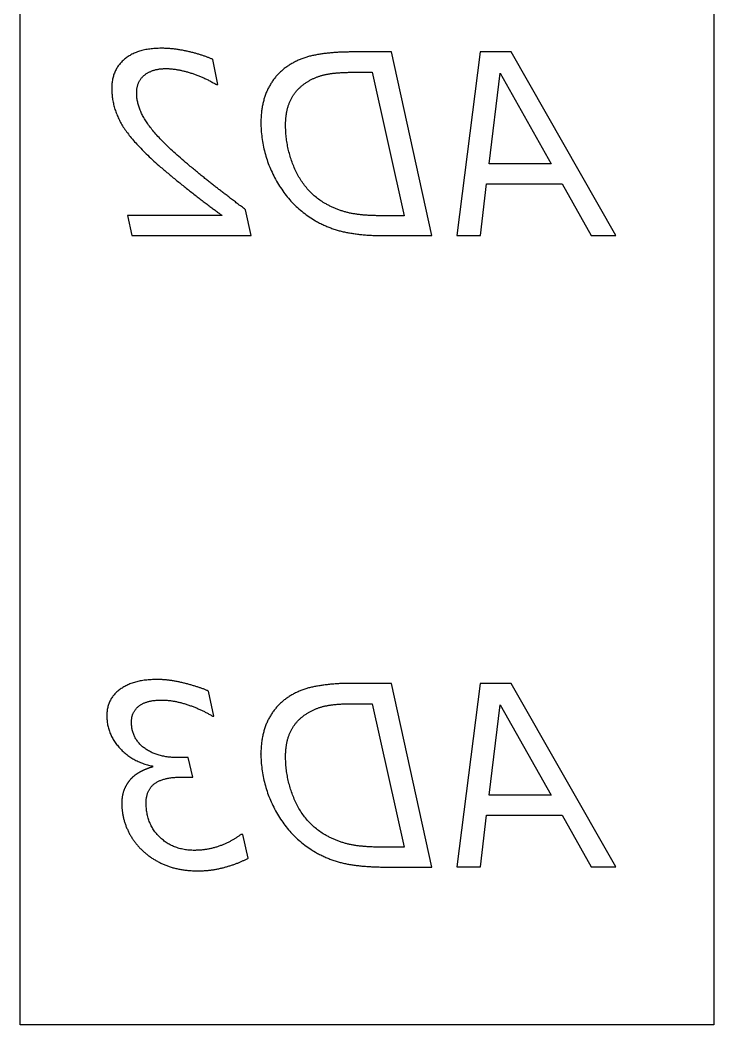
# Model space of a CAD drawing. Extents: x 0.1 to 3.8, y 0.1 to 10.9.
# Drawn here: x 0.062 to 1.938, y 0.062 to 2.778 of the extents above; entities that cross this region are included whole.
import ezdxf

# ---------------------------------------------------------------- set-up
doc = ezdxf.new("R2010")
doc.units = 0
doc.layers.add('CAPA_1', color=7, linetype='CONTINUOUS')

msp = doc.modelspace()

# ---------------------------------------------------------------- linework, layer by layer
at = {"layer": 'CAPA_1', "color": 7}
for points in [[(0.0621, 9.9379), (1.9379, 9.9379), (1.9379, 0.0621), (0.0621, 0.0621)], [(1.2427, 2.1955), (1.3069, 2.1955), (1.3229, 2.3352), (1.5279, 2.3352), (1.6058, 2.1955), (1.6726, 2.1955), (1.3896, 2.6918), (1.306, 2.6918)], [(1.3299, 2.3892), (1.3596, 2.6342), (1.4976, 2.3892)], [(1.2427, 0.489), (1.3069, 0.489), (1.3229, 0.6287), (1.5279, 0.6287), (1.6058, 0.489), (1.6726, 0.489), (1.3896, 0.9853), (1.306, 0.9853)], [(1.3299, 0.6827), (1.3596, 0.9276), (1.4976, 0.6827)]]:
    msp.add_lwpolyline(points, close=True, dxfattribs=at)
for points in [[(0.4437, 2.7017), (0.4396, 2.7016), (0.4356, 2.7015), (0.4316, 2.7014), (0.4276, 2.7012), (0.4238, 2.7009), (0.42, 2.7006), (0.4162, 2.7002), (0.4125, 2.6997), (0.4089, 2.6992), (0.4054, 2.6986), (0.4019, 2.698), (0.3984, 2.6973), (0.395, 2.6965), (0.3917, 2.6957), (0.3885, 2.6948), (0.3853, 2.6939), (0.3821, 2.6928), (0.3791, 2.6918), (0.3761, 2.6907), (0.3731, 2.6895), (0.3702, 2.6882), (0.3674, 2.6869), (0.3646, 2.6855), (0.3619, 2.6841), (0.3593, 2.6826), (0.3567, 2.681), (0.3542, 2.6794), (0.3517, 2.6777), (0.3493, 2.676), (0.347, 2.6742), (0.3447, 2.6723)], [(0.5191, 2.6925), (0.5165, 2.6931), (0.514, 2.6936), (0.5115, 2.6942), (0.509, 2.6947), (0.5065, 2.6952), (0.504, 2.6957), (0.5015, 2.6962), (0.499, 2.6966), (0.4965, 2.697), (0.4941, 2.6974), (0.4916, 2.6978), (0.4891, 2.6982), (0.4867, 2.6986), (0.4843, 2.6989), (0.4818, 2.6992), (0.4794, 2.6995), (0.477, 2.6998), (0.4745, 2.7), (0.4721, 2.7003), (0.4697, 2.7005), (0.4673, 2.7007), (0.4649, 2.7009), (0.4625, 2.7011), (0.4602, 2.7012), (0.4578, 2.7013), (0.4554, 2.7014), (0.4531, 2.7015), (0.4507, 2.7016), (0.4484, 2.7016), (0.446, 2.7017), (0.4437, 2.7017)], [(0.5836, 2.6711), (0.5819, 2.6719), (0.5803, 2.6727), (0.5786, 2.6734), (0.5768, 2.6742), (0.5751, 2.6749), (0.5733, 2.6757), (0.5715, 2.6764), (0.5696, 2.6771), (0.5678, 2.6778), (0.5659, 2.6786), (0.5639, 2.6793), (0.562, 2.68), (0.56, 2.6807), (0.5579, 2.6814), (0.5559, 2.6821), (0.5538, 2.6828), (0.5517, 2.6835), (0.5496, 2.6841), (0.5474, 2.6848), (0.5452, 2.6855), (0.543, 2.6861), (0.5407, 2.6868), (0.5384, 2.6875), (0.5361, 2.6881), (0.5338, 2.6887), (0.5314, 2.6894), (0.529, 2.69), (0.5266, 2.6906), (0.5241, 2.6912), (0.5216, 2.6919), (0.5191, 2.6925)], [(0.9553, 2.6917), (0.952, 2.6917), (0.9487, 2.6916), (0.9454, 2.6916), (0.9421, 2.6915), (0.9389, 2.6915), (0.9356, 2.6914), (0.9324, 2.6912), (0.9292, 2.6911), (0.9261, 2.691), (0.9229, 2.6908), (0.9198, 2.6906), (0.9167, 2.6904), (0.9136, 2.6902), (0.9105, 2.69), (0.9074, 2.6898), (0.9044, 2.6895), (0.9014, 2.6892), (0.8984, 2.6889), (0.8954, 2.6886), (0.8924, 2.6883), (0.8895, 2.6879), (0.8866, 2.6875), (0.8836, 2.6872), (0.8808, 2.6868), (0.8779, 2.6863), (0.8751, 2.6859), (0.8722, 2.6855), (0.8694, 2.685), (0.8666, 2.6845), (0.8639, 2.684), (0.8611, 2.6835)], [(1.0473, 2.1954), (1.1757, 2.1954), (1.0658, 2.6917), (0.9553, 2.6917)], [(0.3447, 2.6723), (0.3425, 2.6705), (0.3404, 2.6685), (0.3383, 2.6665), (0.3363, 2.6645), (0.3344, 2.6624), (0.3325, 2.6603), (0.3308, 2.6582), (0.3291, 2.656), (0.3274, 2.6538), (0.3259, 2.6515), (0.3244, 2.6492), (0.323, 2.6468), (0.3216, 2.6444), (0.3204, 2.6419), (0.3192, 2.6394), (0.3181, 2.6369), (0.317, 2.6343), (0.316, 2.6317), (0.3151, 2.629), (0.3143, 2.6263), (0.3135, 2.6236), (0.3128, 2.6208), (0.3122, 2.6179), (0.3117, 2.6151), (0.3112, 2.6121), (0.3108, 2.6092), (0.3105, 2.6062), (0.3102, 2.6031), (0.31, 2.6), (0.3099, 2.5969), (0.3099, 2.5937)], [(0.5932, 2.6035), (0.5964, 2.6035), (0.5836, 2.6711)], [(0.8611, 2.6835), (0.8584, 2.683), (0.8556, 2.6825), (0.8529, 2.6819), (0.8502, 2.6814), (0.8475, 2.6807), (0.8448, 2.6801), (0.8422, 2.6794), (0.8395, 2.6786), (0.8369, 2.6778), (0.8343, 2.677), (0.8317, 2.6762), (0.8291, 2.6753), (0.8265, 2.6744), (0.824, 2.6734), (0.8214, 2.6724), (0.8189, 2.6714), (0.8164, 2.6703), (0.8139, 2.6692), (0.8114, 2.6681), (0.809, 2.6669), (0.8065, 2.6657), (0.8041, 2.6644), (0.8017, 2.6632), (0.7993, 2.6618), (0.7969, 2.6605), (0.7945, 2.6591), (0.7921, 2.6576), (0.7898, 2.6562), (0.7875, 2.6546), (0.7852, 2.6531), (0.7829, 2.6515)], [(0.3996, 2.6302), (0.4011, 2.6312), (0.4025, 2.6322), (0.404, 2.6332), (0.4055, 2.6342), (0.4071, 2.6351), (0.4087, 2.636), (0.4102, 2.6368), (0.4119, 2.6376), (0.4135, 2.6384), (0.4152, 2.6392), (0.4169, 2.6399), (0.4186, 2.6406), (0.4204, 2.6412), (0.4222, 2.6418), (0.424, 2.6424), (0.4258, 2.6429), (0.4277, 2.6434), (0.4295, 2.6439), (0.4315, 2.6443), (0.4334, 2.6447), (0.4354, 2.6451), (0.4374, 2.6454), (0.4394, 2.6457), (0.4414, 2.646), (0.4435, 2.6462), (0.4456, 2.6464), (0.4477, 2.6465), (0.4499, 2.6467), (0.452, 2.6467), (0.4543, 2.6468), (0.4565, 2.6468)], [(0.4565, 2.6468), (0.4583, 2.6468), (0.4602, 2.6468), (0.4621, 2.6467), (0.464, 2.6466), (0.4659, 2.6465), (0.4678, 2.6464), (0.4697, 2.6462), (0.4717, 2.6461), (0.4737, 2.6459), (0.4757, 2.6456), (0.4777, 2.6454), (0.4797, 2.6451), (0.4818, 2.6448), (0.4839, 2.6445), (0.4859, 2.6442), (0.488, 2.6438), (0.4902, 2.6434), (0.4923, 2.643), (0.4944, 2.6425), (0.4966, 2.6421), (0.4988, 2.6416), (0.501, 2.6411), (0.5032, 2.6406), (0.5055, 2.64), (0.5077, 2.6394), (0.51, 2.6388), (0.5123, 2.6382), (0.5146, 2.6376), (0.5169, 2.6369), (0.5193, 2.6362), (0.5216, 2.6355)], [(0.5216, 2.6355), (0.524, 2.6347), (0.5263, 2.634), (0.5287, 2.6332), (0.531, 2.6325), (0.5333, 2.6316), (0.5357, 2.6308), (0.538, 2.63), (0.5403, 2.6291), (0.5427, 2.6282), (0.545, 2.6273), (0.5473, 2.6264), (0.5496, 2.6254), (0.5519, 2.6245), (0.5543, 2.6235), (0.5566, 2.6225), (0.5589, 2.6214), (0.5612, 2.6204), (0.5635, 2.6193), (0.5658, 2.6182), (0.5681, 2.6171), (0.5704, 2.616), (0.5727, 2.6148), (0.575, 2.6136), (0.5772, 2.6124), (0.5795, 2.6112), (0.5818, 2.61), (0.5841, 2.6087), (0.5864, 2.6075), (0.5886, 2.6062), (0.5909, 2.6048), (0.5932, 2.6035)], [(0.7829, 2.6515), (0.7807, 2.65), (0.7786, 2.6484), (0.7765, 2.6468), (0.7744, 2.6452), (0.7724, 2.6435), (0.7704, 2.6418), (0.7684, 2.6401), (0.7665, 2.6383), (0.7646, 2.6365), (0.7627, 2.6347), (0.7609, 2.6329), (0.7591, 2.631), (0.7573, 2.6291), (0.7555, 2.6271), (0.7538, 2.6252), (0.7522, 2.6232), (0.7505, 2.6211), (0.7489, 2.6191), (0.7474, 2.617), (0.7458, 2.6149), (0.7443, 2.6127), (0.7429, 2.6105), (0.7414, 2.6083), (0.74, 2.6061), (0.7387, 2.6038), (0.7373, 2.6015), (0.736, 2.5991), (0.7347, 2.5968), (0.7335, 2.5944), (0.7323, 2.592), (0.7311, 2.5895)], [(0.8873, 2.6306), (0.8892, 2.631), (0.8912, 2.6314), (0.8931, 2.6318), (0.8951, 2.6321), (0.8972, 2.6325), (0.8993, 2.6328), (0.9014, 2.6331), (0.9035, 2.6334), (0.9057, 2.6337), (0.9079, 2.634), (0.9101, 2.6342), (0.9124, 2.6345), (0.9147, 2.6347), (0.917, 2.6349), (0.9194, 2.6351), (0.9218, 2.6353), (0.9242, 2.6355), (0.9267, 2.6357), (0.9292, 2.6359), (0.9317, 2.636), (0.9343, 2.6361), (0.9369, 2.6363), (0.9395, 2.6364), (0.9422, 2.6365), (0.9449, 2.6365), (0.9476, 2.6366), (0.9503, 2.6367), (0.9531, 2.6367), (0.956, 2.6367), (0.9588, 2.6368), (0.9617, 2.6368)], [(0.9617, 2.6368), (1.0144, 2.6368), (1.1006, 2.2491), (1.0345, 2.2491)], [(0.3773, 2.5808), (0.3773, 2.5829), (0.3774, 2.585), (0.3775, 2.587), (0.3777, 2.589), (0.3779, 2.5909), (0.3781, 2.5929), (0.3784, 2.5948), (0.3788, 2.5966), (0.3792, 2.5984), (0.3796, 2.6002), (0.3801, 2.602), (0.3806, 2.6037), (0.3812, 2.6054), (0.3818, 2.6071), (0.3825, 2.6087), (0.3832, 2.6103), (0.384, 2.6118), (0.3848, 2.6134), (0.3857, 2.6149), (0.3866, 2.6163), (0.3875, 2.6177), (0.3885, 2.6191), (0.3896, 2.6205), (0.3907, 2.6218), (0.3918, 2.6231), (0.393, 2.6244), (0.3942, 2.6256), (0.3955, 2.6268), (0.3969, 2.6279), (0.3982, 2.6291), (0.3996, 2.6302)], [(0.832, 2.6066), (0.8337, 2.6078), (0.8354, 2.6089), (0.8371, 2.61), (0.8388, 2.6111), (0.8405, 2.6121), (0.8422, 2.6131), (0.8439, 2.6141), (0.8456, 2.6151), (0.8474, 2.6161), (0.8491, 2.617), (0.8508, 2.6179), (0.8526, 2.6188), (0.8544, 2.6196), (0.8561, 2.6204), (0.8579, 2.6212), (0.8597, 2.622), (0.8615, 2.6228), (0.8633, 2.6235), (0.8651, 2.6242), (0.8669, 2.6249), (0.8687, 2.6255), (0.8705, 2.6261), (0.8724, 2.6267), (0.8742, 2.6273), (0.8761, 2.6279), (0.8779, 2.6284), (0.8798, 2.6289), (0.8816, 2.6294), (0.8835, 2.6298), (0.8854, 2.6302), (0.8873, 2.6306)], [(0.3099, 2.5937), (0.3099, 2.5902), (0.31, 2.5868), (0.3102, 2.5834), (0.3104, 2.5799), (0.3107, 2.5765), (0.311, 2.5731), (0.3114, 2.5697), (0.3119, 2.5664), (0.3124, 2.563), (0.313, 2.5597), (0.3136, 2.5563), (0.3143, 2.553), (0.3151, 2.5497), (0.3159, 2.5464), (0.3168, 2.5431), (0.3177, 2.5398), (0.3187, 2.5365), (0.3198, 2.5333), (0.3209, 2.53), (0.3221, 2.5268), (0.3234, 2.5236), (0.3247, 2.5204), (0.3261, 2.5172), (0.3275, 2.514), (0.329, 2.5108), (0.3306, 2.5077), (0.3322, 2.5045), (0.3339, 2.5014), (0.3356, 2.4983), (0.3374, 2.4951), (0.3393, 2.492)], [(0.4095, 2.4942), (0.4075, 2.4971), (0.4055, 2.4999), (0.4036, 2.5028), (0.4018, 2.5057), (0.4, 2.5085), (0.3983, 2.5114), (0.3966, 2.5142), (0.395, 2.517), (0.3935, 2.5199), (0.3921, 2.5227), (0.3907, 2.5255), (0.3894, 2.5283), (0.3882, 2.5312), (0.387, 2.534), (0.3859, 2.5368), (0.3848, 2.5396), (0.3839, 2.5423), (0.383, 2.5451), (0.3821, 2.5479), (0.3813, 2.5507), (0.3806, 2.5534), (0.38, 2.5562), (0.3794, 2.559), (0.3789, 2.5617), (0.3785, 2.5645), (0.3781, 2.5672), (0.3778, 2.5699), (0.3776, 2.5727), (0.3774, 2.5754), (0.3773, 2.5781), (0.3773, 2.5808)], [(0.7311, 2.5895), (0.73, 2.587), (0.7289, 2.5845), (0.7278, 2.582), (0.7268, 2.5795), (0.7258, 2.5769), (0.7249, 2.5743), (0.724, 2.5717), (0.7231, 2.569), (0.7223, 2.5664), (0.7215, 2.5637), (0.7207, 2.5609), (0.72, 2.5582), (0.7193, 2.5554), (0.7186, 2.5526), (0.718, 2.5498), (0.7174, 2.5469), (0.7169, 2.544), (0.7164, 2.5411), (0.7159, 2.5382), (0.7155, 2.5352), (0.7151, 2.5322), (0.7148, 2.5292), (0.7144, 2.5261), (0.7142, 2.5231), (0.7139, 2.52), (0.7137, 2.5168), (0.7135, 2.5137), (0.7134, 2.5105), (0.7133, 2.5073), (0.7133, 2.5041), (0.7132, 2.5008)], [(0.7931, 2.5607), (0.7939, 2.5624), (0.7948, 2.5642), (0.7957, 2.5659), (0.7966, 2.5677), (0.7976, 2.5694), (0.7985, 2.571), (0.7995, 2.5727), (0.8006, 2.5743), (0.8016, 2.5759), (0.8027, 2.5775), (0.8038, 2.5791), (0.805, 2.5807), (0.8062, 2.5822), (0.8074, 2.5838), (0.8086, 2.5853), (0.8098, 2.5867), (0.8111, 2.5882), (0.8124, 2.5896), (0.8138, 2.5911), (0.8152, 2.5925), (0.8166, 2.5939), (0.818, 2.5952), (0.8194, 2.5966), (0.8209, 2.5979), (0.8224, 2.5992), (0.824, 2.6005), (0.8255, 2.6018), (0.8271, 2.603), (0.8287, 2.6042), (0.8304, 2.6054), (0.832, 2.6066)], [(0.78, 2.4954), (0.78, 2.4978), (0.7801, 2.5002), (0.7801, 2.5026), (0.7802, 2.505), (0.7803, 2.5074), (0.7805, 2.5097), (0.7807, 2.512), (0.7809, 2.5143), (0.7811, 2.5165), (0.7814, 2.5188), (0.7816, 2.521), (0.782, 2.5232), (0.7823, 2.5254), (0.7827, 2.5275), (0.7831, 2.5296), (0.7835, 2.5318), (0.7839, 2.5338), (0.7844, 2.5359), (0.7849, 2.5379), (0.7854, 2.54), (0.786, 2.5419), (0.7866, 2.5439), (0.7872, 2.5459), (0.7878, 2.5478), (0.7885, 2.5497), (0.7892, 2.5516), (0.7899, 2.5534), (0.7907, 2.5553), (0.7915, 2.5571), (0.7923, 2.5589), (0.7931, 2.5607)], [(0.7132, 2.5008), (0.7133, 2.5015)], [(0.7133, 2.5015), (0.7133, 2.4963), (0.7134, 2.4911), (0.7136, 2.4859), (0.7139, 2.4807), (0.7143, 2.4755), (0.7147, 2.4704), (0.7153, 2.4652), (0.7159, 2.4601), (0.7166, 2.455), (0.7174, 2.4499), (0.7182, 2.4449), (0.7192, 2.4399), (0.7202, 2.4348), (0.7213, 2.4298), (0.7225, 2.4248), (0.7238, 2.4199), (0.7252, 2.4149), (0.7266, 2.41), (0.7281, 2.4051), (0.7297, 2.4002), (0.7314, 2.3953), (0.7332, 2.3904), (0.735, 2.3856), (0.737, 2.3808), (0.739, 2.376), (0.7411, 2.3712), (0.7433, 2.3664), (0.7456, 2.3617), (0.7479, 2.3569), (0.7503, 2.3522), (0.7529, 2.3475)], [(0.3393, 2.492), (0.3412, 2.4889), (0.3433, 2.4858), (0.3454, 2.4826), (0.3476, 2.4795), (0.3499, 2.4762), (0.3523, 2.473), (0.3548, 2.4697), (0.3574, 2.4663), (0.3601, 2.463), (0.3628, 2.4596), (0.3657, 2.4562), (0.3686, 2.4527), (0.3717, 2.4492), (0.3748, 2.4457), (0.378, 2.4421), (0.3814, 2.4385), (0.3848, 2.4349), (0.3883, 2.4313), (0.3919, 2.4276), (0.3955, 2.4239), (0.3993, 2.4201), (0.4032, 2.4163), (0.4071, 2.4125), (0.4112, 2.4086), (0.4153, 2.4047), (0.4196, 2.4008), (0.4239, 2.3969), (0.4283, 2.3929), (0.4328, 2.3889), (0.4374, 2.3848), (0.4421, 2.3807)], [(0.5194, 2.3848), (0.5144, 2.389), (0.5095, 2.3931), (0.5047, 2.3972), (0.5001, 2.4013), (0.4955, 2.4053), (0.491, 2.4092), (0.4866, 2.4131), (0.4822, 2.417), (0.478, 2.4208), (0.4739, 2.4246), (0.4699, 2.4284), (0.466, 2.4321), (0.4621, 2.4357), (0.4584, 2.4393), (0.4548, 2.4429), (0.4512, 2.4464), (0.4478, 2.4499), (0.4444, 2.4533), (0.4412, 2.4567), (0.438, 2.4601), (0.4349, 2.4634), (0.432, 2.4667), (0.4291, 2.4699), (0.4263, 2.4731), (0.4236, 2.4762), (0.421, 2.4793), (0.4185, 2.4824), (0.4162, 2.4854), (0.4139, 2.4884), (0.4117, 2.4913), (0.4095, 2.4942)], [(0.78, 2.4946), (0.78, 2.4954)], [(0.8068, 2.3716), (0.8051, 2.3754), (0.8035, 2.3791), (0.8019, 2.3829), (0.8003, 2.3867), (0.7989, 2.3905), (0.7974, 2.3943), (0.7961, 2.3982), (0.7948, 2.402), (0.7935, 2.4059), (0.7923, 2.4098), (0.7912, 2.4137), (0.7901, 2.4176), (0.789, 2.4215), (0.7881, 2.4255), (0.7871, 2.4294), (0.7863, 2.4334), (0.7855, 2.4374), (0.7847, 2.4414), (0.784, 2.4454), (0.7834, 2.4494), (0.7828, 2.4534), (0.7823, 2.4575), (0.7818, 2.4615), (0.7814, 2.4656), (0.781, 2.4697), (0.7807, 2.4738), (0.7804, 2.478), (0.7802, 2.4821), (0.7801, 2.4863), (0.78, 2.4904), (0.78, 2.4946)], [(0.4421, 2.3807), (0.4449, 2.3783), (0.4478, 2.3759), (0.4506, 2.3734), (0.4534, 2.371), (0.4563, 2.3686), (0.4591, 2.3662), (0.462, 2.3638), (0.4649, 2.3614), (0.4677, 2.359), (0.4706, 2.3566), (0.4735, 2.3542), (0.4764, 2.3518), (0.4793, 2.3495), (0.4822, 2.3471), (0.4851, 2.3447), (0.488, 2.3423), (0.4909, 2.34), (0.4938, 2.3376), (0.4967, 2.3353), (0.4996, 2.3329), (0.5026, 2.3306), (0.5055, 2.3282), (0.5084, 2.3259), (0.5114, 2.3236), (0.5143, 2.3212), (0.5173, 2.3189), (0.5203, 2.3166), (0.5232, 2.3143), (0.5262, 2.312), (0.5292, 2.3097), (0.5322, 2.3074)], [(0.5954, 2.3235), (0.5934, 2.3251), (0.5913, 2.3267), (0.5892, 2.3284), (0.587, 2.33), (0.5849, 2.3317), (0.5827, 2.3334), (0.5805, 2.3352), (0.5782, 2.3369), (0.576, 2.3387), (0.5737, 2.3406), (0.5714, 2.3424), (0.569, 2.3443), (0.5666, 2.3462), (0.5642, 2.3481), (0.5618, 2.35), (0.5594, 2.352), (0.5569, 2.354), (0.5544, 2.3561), (0.5519, 2.3581), (0.5493, 2.3602), (0.5467, 2.3623), (0.5441, 2.3644), (0.5415, 2.3666), (0.5388, 2.3688), (0.5361, 2.371), (0.5334, 2.3732), (0.5306, 2.3755), (0.5279, 2.3778), (0.5251, 2.3801), (0.5223, 2.3825), (0.5194, 2.3848)], [(0.8851, 2.2833), (0.8818, 2.2853), (0.8785, 2.2873), (0.8753, 2.2894), (0.8722, 2.2916), (0.8691, 2.2938), (0.8661, 2.2961), (0.8631, 2.2985), (0.8602, 2.3009), (0.8573, 2.3033), (0.8545, 2.3058), (0.8517, 2.3084), (0.8489, 2.311), (0.8463, 2.3137), (0.8436, 2.3165), (0.8411, 2.3193), (0.8385, 2.3221), (0.8361, 2.325), (0.8336, 2.328), (0.8313, 2.331), (0.829, 2.3341), (0.8267, 2.3372), (0.8245, 2.3404), (0.8223, 2.3436), (0.8202, 2.3469), (0.8181, 2.3503), (0.8161, 2.3537), (0.8142, 2.3572), (0.8122, 2.3607), (0.8104, 2.3643), (0.8086, 2.3679), (0.8068, 2.3716)], [(0.7529, 2.3475), (0.7554, 2.3429), (0.7581, 2.3383), (0.7608, 2.3338), (0.7636, 2.3293), (0.7664, 2.325), (0.7693, 2.3206), (0.7722, 2.3164), (0.7752, 2.3122), (0.7783, 2.3081), (0.7814, 2.3041), (0.7846, 2.3001), (0.7879, 2.2962), (0.7912, 2.2924), (0.7945, 2.2886), (0.798, 2.2849), (0.8015, 2.2813), (0.805, 2.2778), (0.8086, 2.2743), (0.8123, 2.2709), (0.816, 2.2675), (0.8198, 2.2642), (0.8237, 2.261), (0.8276, 2.2579), (0.8316, 2.2548), (0.8356, 2.2518), (0.8397, 2.2489), (0.8439, 2.246), (0.8481, 2.2432), (0.8524, 2.2405), (0.8567, 2.2378), (0.8611, 2.2352)], [(0.6717, 2.2652), (0.6688, 2.2674), (0.666, 2.2696), (0.6631, 2.2718), (0.6603, 2.2739), (0.6576, 2.276), (0.6548, 2.2781), (0.6521, 2.2802), (0.6494, 2.2822), (0.6467, 2.2843), (0.6441, 2.2863), (0.6415, 2.2883), (0.6389, 2.2902), (0.6364, 2.2922), (0.6339, 2.2941), (0.6314, 2.296), (0.6289, 2.2979), (0.6265, 2.2998), (0.6241, 2.3016), (0.6217, 2.3034), (0.6193, 2.3052), (0.617, 2.307), (0.6147, 2.3087), (0.6125, 2.3105), (0.6102, 2.3122), (0.608, 2.3139), (0.6059, 2.3155), (0.6037, 2.3172), (0.6016, 2.3188), (0.5995, 2.3204), (0.5974, 2.322), (0.5954, 2.3235)], [(0.5322, 2.3074), (0.5351, 2.3051), (0.538, 2.3029), (0.5409, 2.3006), (0.5438, 2.2985), (0.5466, 2.2963), (0.5494, 2.2942), (0.5521, 2.2921), (0.5548, 2.29), (0.5575, 2.2879), (0.5602, 2.2859), (0.5628, 2.2839), (0.5654, 2.282), (0.5679, 2.28), (0.5705, 2.2781), (0.5729, 2.2762), (0.5754, 2.2744), (0.5778, 2.2725), (0.5802, 2.2707), (0.5825, 2.2689), (0.5849, 2.2672), (0.5872, 2.2655), (0.5894, 2.2638), (0.5916, 2.2621), (0.5938, 2.2605), (0.596, 2.2588), (0.5981, 2.2573), (0.6002, 2.2557), (0.6022, 2.2542), (0.6042, 2.2527), (0.6062, 2.2512), (0.6082, 2.2497)], [(0.9531, 2.2563), (0.9508, 2.2568), (0.9484, 2.2574), (0.9461, 2.258), (0.9438, 2.2586), (0.9416, 2.2592), (0.9393, 2.2598), (0.937, 2.2605), (0.9347, 2.2612), (0.9325, 2.2619), (0.9302, 2.2627), (0.928, 2.2634), (0.9258, 2.2642), (0.9235, 2.265), (0.9213, 2.2658), (0.9191, 2.2667), (0.9169, 2.2676), (0.9148, 2.2684), (0.9126, 2.2694), (0.9104, 2.2703), (0.9082, 2.2713), (0.9061, 2.2722), (0.904, 2.2732), (0.9018, 2.2743), (0.8997, 2.2753), (0.8976, 2.2764), (0.8955, 2.2775), (0.8934, 2.2786), (0.8913, 2.2797), (0.8892, 2.2809), (0.8871, 2.2821), (0.8851, 2.2833)], [(0.3645, 2.1955), (0.6867, 2.1955), (0.6717, 2.2652)], [(1.0345, 2.2491), (1.0316, 2.2491), (1.0287, 2.2492), (1.0258, 2.2492), (1.0229, 2.2493), (1.02, 2.2493), (1.0172, 2.2494), (1.0144, 2.2495), (1.0116, 2.2496), (1.0088, 2.2497), (1.0061, 2.2499), (1.0034, 2.25), (1.0006, 2.2502), (0.998, 2.2504), (0.9953, 2.2506), (0.9926, 2.2508), (0.99, 2.251), (0.9874, 2.2513), (0.9848, 2.2515), (0.9823, 2.2518), (0.9797, 2.2521), (0.9772, 2.2524), (0.9747, 2.2527), (0.9722, 2.2531), (0.9697, 2.2534), (0.9673, 2.2538), (0.9649, 2.2542), (0.9625, 2.2546), (0.9601, 2.255), (0.9577, 2.2554), (0.9554, 2.2558), (0.9531, 2.2563)], [(0.6082, 2.2497), (0.3527, 2.2497), (0.3645, 2.1955)], [(0.8611, 2.2352), (0.8638, 2.2337), (0.8666, 2.2322), (0.8693, 2.2308), (0.872, 2.2294), (0.8748, 2.228), (0.8775, 2.2266), (0.8802, 2.2253), (0.883, 2.224), (0.8858, 2.2228), (0.8885, 2.2216), (0.8913, 2.2204), (0.894, 2.2192), (0.8968, 2.2181), (0.8996, 2.217), (0.9024, 2.216), (0.9051, 2.2149), (0.9079, 2.2139), (0.9107, 2.213), (0.9135, 2.2121), (0.9163, 2.2112), (0.9191, 2.2103), (0.9219, 2.2095), (0.9247, 2.2087), (0.9275, 2.2079), (0.9303, 2.2072), (0.9332, 2.2065), (0.936, 2.2059), (0.9388, 2.2052), (0.9417, 2.2046), (0.9445, 2.2041), (0.9473, 2.2035)], [(0.9473, 2.2035), (0.9502, 2.203), (0.9531, 2.2025), (0.956, 2.202), (0.9589, 2.2016), (0.9619, 2.2011), (0.9648, 2.2007), (0.9678, 2.2003), (0.9709, 2.1999), (0.9739, 2.1995), (0.977, 2.1991), (0.9801, 2.1988), (0.9832, 2.1984), (0.9864, 2.1981), (0.9896, 2.1978), (0.9928, 2.1975), (0.996, 2.1973), (0.9992, 2.197), (1.0025, 2.1968), (1.0058, 2.1966), (1.0091, 2.1964), (1.0125, 2.1962), (1.0158, 2.1961), (1.0192, 2.1959), (1.0227, 2.1958), (1.0261, 2.1957), (1.0296, 2.1956), (1.0331, 2.1955), (1.0366, 2.1954), (1.0401, 2.1954), (1.0437, 2.1954), (1.0473, 2.1954)], [(0.4319, 0.9957), (0.4279, 0.9956), (0.4239, 0.9956), (0.42, 0.9954), (0.4161, 0.9952), (0.4123, 0.995), (0.4086, 0.9947), (0.4049, 0.9943), (0.4012, 0.9939), (0.3976, 0.9935), (0.3941, 0.9929), (0.3906, 0.9924), (0.3872, 0.9917), (0.3839, 0.991), (0.3805, 0.9903), (0.3773, 0.9895), (0.3741, 0.9887), (0.371, 0.9877), (0.3679, 0.9868), (0.3649, 0.9858), (0.3619, 0.9847), (0.359, 0.9836), (0.3561, 0.9824), (0.3533, 0.9812), (0.3506, 0.9799), (0.3479, 0.9785), (0.3452, 0.9771), (0.3427, 0.9757), (0.3401, 0.9742), (0.3377, 0.9726), (0.3353, 0.971), (0.3329, 0.9693)], [(0.5069, 0.9855), (0.5044, 0.9861), (0.5019, 0.9867), (0.4993, 0.9873), (0.4968, 0.9879), (0.4943, 0.9885), (0.4918, 0.989), (0.4893, 0.9896), (0.4868, 0.9901), (0.4843, 0.9905), (0.4818, 0.991), (0.4794, 0.9914), (0.4769, 0.9918), (0.4745, 0.9922), (0.472, 0.9926), (0.4696, 0.993), (0.4672, 0.9933), (0.4648, 0.9936), (0.4624, 0.9939), (0.46, 0.9941), (0.4576, 0.9944), (0.4552, 0.9946), (0.4528, 0.9948), (0.4505, 0.995), (0.4481, 0.9952), (0.4458, 0.9953), (0.4434, 0.9954), (0.4411, 0.9955), (0.4388, 0.9956), (0.4365, 0.9956), (0.4342, 0.9957), (0.4319, 0.9957)], [(0.5718, 0.9641), (0.5701, 0.9649), (0.5684, 0.9656), (0.5667, 0.9663), (0.565, 0.9671), (0.5632, 0.9678), (0.5614, 0.9685), (0.5595, 0.9693), (0.5577, 0.97), (0.5558, 0.9707), (0.5539, 0.9714), (0.5519, 0.9721), (0.5499, 0.9728), (0.5479, 0.9735), (0.5459, 0.9742), (0.5438, 0.9749), (0.5417, 0.9756), (0.5396, 0.9763), (0.5375, 0.977), (0.5353, 0.9777), (0.5331, 0.9783), (0.5309, 0.979), (0.5286, 0.9797), (0.5263, 0.9803), (0.524, 0.981), (0.5216, 0.9816), (0.5193, 0.9823), (0.5169, 0.9829), (0.5144, 0.9836), (0.512, 0.9842), (0.5095, 0.9848), (0.5069, 0.9855)], [(0.9553, 0.9851), (0.952, 0.9851), (0.9487, 0.9851), (0.9454, 0.9851), (0.9421, 0.985), (0.9389, 0.9849), (0.9356, 0.9848), (0.9324, 0.9847), (0.9292, 0.9846), (0.9261, 0.9845), (0.9229, 0.9843), (0.9198, 0.9841), (0.9167, 0.9839), (0.9136, 0.9837), (0.9105, 0.9835), (0.9074, 0.9832), (0.9044, 0.983), (0.9014, 0.9827), (0.8984, 0.9824), (0.8954, 0.9821), (0.8924, 0.9817), (0.8895, 0.9814), (0.8866, 0.981), (0.8836, 0.9806), (0.8808, 0.9802), (0.8779, 0.9798), (0.8751, 0.9794), (0.8722, 0.9789), (0.8694, 0.9785), (0.8666, 0.978), (0.8639, 0.9775), (0.8611, 0.977)], [(1.0473, 0.4888), (1.1757, 0.4888), (1.0658, 0.9851), (0.9553, 0.9851)], [(0.3329, 0.9693), (0.3306, 0.9676), (0.3284, 0.9659), (0.3262, 0.9641), (0.3241, 0.9623), (0.3221, 0.9604), (0.3202, 0.9585), (0.3183, 0.9566), (0.3165, 0.9546), (0.3148, 0.9526), (0.3132, 0.9505), (0.3116, 0.9484), (0.3102, 0.9463), (0.3088, 0.9441), (0.3074, 0.9419), (0.3062, 0.9396), (0.305, 0.9373), (0.3039, 0.935), (0.3029, 0.9326), (0.3019, 0.9302), (0.3011, 0.9277), (0.3003, 0.9252), (0.2996, 0.9227), (0.2989, 0.9201), (0.2984, 0.9175), (0.2979, 0.9148), (0.2974, 0.9121), (0.2971, 0.9094), (0.2968, 0.9066), (0.2966, 0.9038), (0.2965, 0.9009), (0.2965, 0.898)], [(0.5823, 0.8968), (0.5855, 0.8968), (0.5718, 0.9641)], [(0.8611, 0.977), (0.8584, 0.9765), (0.8556, 0.976), (0.8529, 0.9754), (0.8502, 0.9748), (0.8475, 0.9742), (0.8448, 0.9735), (0.8422, 0.9728), (0.8395, 0.9721), (0.8369, 0.9713), (0.8343, 0.9705), (0.8317, 0.9697), (0.8291, 0.9688), (0.8265, 0.9679), (0.824, 0.9669), (0.8214, 0.9659), (0.8189, 0.9649), (0.8164, 0.9638), (0.8139, 0.9627), (0.8114, 0.9616), (0.809, 0.9604), (0.8065, 0.9592), (0.8041, 0.9579), (0.8017, 0.9566), (0.7993, 0.9553), (0.7969, 0.9539), (0.7945, 0.9525), (0.7921, 0.9511), (0.7898, 0.9496), (0.7875, 0.9481), (0.7852, 0.9466), (0.7829, 0.945)], [(0.3632, 0.8808), (0.3633, 0.8826), (0.3633, 0.8844), (0.3634, 0.8861), (0.3636, 0.8879), (0.3638, 0.8896), (0.364, 0.8912), (0.3643, 0.8929), (0.3646, 0.8945), (0.365, 0.8961), (0.3654, 0.8976), (0.3659, 0.8992), (0.3664, 0.9007), (0.3669, 0.9022), (0.3675, 0.9036), (0.3681, 0.905), (0.3688, 0.9064), (0.3695, 0.9078), (0.3702, 0.9092), (0.371, 0.9105), (0.3719, 0.9118), (0.3728, 0.9131), (0.3737, 0.9144), (0.3747, 0.9156), (0.3757, 0.9168), (0.3767, 0.918), (0.3778, 0.9191), (0.379, 0.9202), (0.3802, 0.9213), (0.3814, 0.9224), (0.3827, 0.9234), (0.384, 0.9245)], [(0.384, 0.9245), (0.3853, 0.9255), (0.3867, 0.9264), (0.3881, 0.9273), (0.3896, 0.9282), (0.3911, 0.9291), (0.3927, 0.9299), (0.3942, 0.9307), (0.3959, 0.9315), (0.3975, 0.9322), (0.3992, 0.9329), (0.401, 0.9336), (0.4028, 0.9342), (0.4046, 0.9348), (0.4065, 0.9354), (0.4084, 0.9359), (0.4104, 0.9364), (0.4124, 0.9369), (0.4144, 0.9374), (0.4165, 0.9378), (0.4186, 0.9381), (0.4208, 0.9385), (0.423, 0.9388), (0.4252, 0.9391), (0.4275, 0.9393), (0.4298, 0.9395), (0.4322, 0.9397), (0.4346, 0.9398), (0.4371, 0.94), (0.4396, 0.94), (0.4421, 0.9401), (0.4447, 0.9401)], [(0.4447, 0.9401), (0.4468, 0.9401), (0.449, 0.94), (0.4511, 0.94), (0.4533, 0.9399), (0.4555, 0.9398), (0.4577, 0.9396), (0.4599, 0.9395), (0.4621, 0.9393), (0.4643, 0.939), (0.4666, 0.9388), (0.4688, 0.9385), (0.4711, 0.9382), (0.4733, 0.9379), (0.4756, 0.9375), (0.4779, 0.9371), (0.4802, 0.9367), (0.4824, 0.9363), (0.4848, 0.9358), (0.4871, 0.9353), (0.4894, 0.9348), (0.4917, 0.9343), (0.4941, 0.9337), (0.4964, 0.9331), (0.4988, 0.9325), (0.5012, 0.9319), (0.5035, 0.9312), (0.5059, 0.9305), (0.5083, 0.9298), (0.5107, 0.929), (0.5131, 0.9282), (0.5156, 0.9274)], [(0.5156, 0.9274), (0.518, 0.9266), (0.5204, 0.9258), (0.5228, 0.9249), (0.5252, 0.9241), (0.5275, 0.9232), (0.5298, 0.9223), (0.5322, 0.9214), (0.5344, 0.9205), (0.5367, 0.9196), (0.539, 0.9187), (0.5412, 0.9178), (0.5435, 0.9168), (0.5457, 0.9159), (0.5479, 0.9149), (0.55, 0.9139), (0.5522, 0.9129), (0.5543, 0.9119), (0.5564, 0.9109), (0.5585, 0.9099), (0.5606, 0.9089), (0.5627, 0.9078), (0.5647, 0.9068), (0.5667, 0.9057), (0.5688, 0.9046), (0.5707, 0.9035), (0.5727, 0.9024), (0.5747, 0.9013), (0.5766, 0.9002), (0.5785, 0.8991), (0.5804, 0.8979), (0.5823, 0.8968)], [(0.7829, 0.945), (0.7807, 0.9434), (0.7786, 0.9419), (0.7765, 0.9403), (0.7744, 0.9386), (0.7724, 0.937), (0.7704, 0.9353), (0.7684, 0.9335), (0.7665, 0.9318), (0.7646, 0.93), (0.7627, 0.9282), (0.7609, 0.9263), (0.7591, 0.9245), (0.7573, 0.9225), (0.7555, 0.9206), (0.7538, 0.9186), (0.7522, 0.9166), (0.7505, 0.9146), (0.7489, 0.9125), (0.7474, 0.9105), (0.7458, 0.9083), (0.7443, 0.9062), (0.7429, 0.904), (0.7414, 0.9018), (0.74, 0.8995), (0.7387, 0.8973), (0.7373, 0.895), (0.736, 0.8926), (0.7347, 0.8903), (0.7335, 0.8879), (0.7323, 0.8854), (0.7311, 0.883)], [(0.832, 0.9001), (0.8337, 0.9013), (0.8354, 0.9024), (0.8371, 0.9035), (0.8388, 0.9046), (0.8405, 0.9056), (0.8422, 0.9066), (0.8439, 0.9076), (0.8456, 0.9086), (0.8474, 0.9095), (0.8491, 0.9105), (0.8508, 0.9114), (0.8526, 0.9122), (0.8544, 0.9131), (0.8561, 0.9139), (0.8579, 0.9147), (0.8597, 0.9155), (0.8615, 0.9162), (0.8633, 0.917), (0.8651, 0.9177), (0.8669, 0.9183), (0.8687, 0.919), (0.8705, 0.9196), (0.8724, 0.9202), (0.8742, 0.9208), (0.8761, 0.9213), (0.8779, 0.9219), (0.8798, 0.9224), (0.8816, 0.9228), (0.8835, 0.9233), (0.8854, 0.9237), (0.8873, 0.9241)], [(0.8873, 0.9241), (0.8892, 0.9245), (0.8912, 0.9249), (0.8931, 0.9253), (0.8951, 0.9256), (0.8972, 0.9259), (0.8993, 0.9263), (0.9014, 0.9266), (0.9035, 0.9269), (0.9057, 0.9272), (0.9079, 0.9274), (0.9101, 0.9277), (0.9124, 0.9279), (0.9147, 0.9282), (0.917, 0.9284), (0.9194, 0.9286), (0.9218, 0.9288), (0.9242, 0.929), (0.9267, 0.9292), (0.9292, 0.9293), (0.9317, 0.9295), (0.9343, 0.9296), (0.9369, 0.9297), (0.9395, 0.9298), (0.9422, 0.9299), (0.9449, 0.93), (0.9476, 0.9301), (0.9503, 0.9301), (0.9531, 0.9302), (0.956, 0.9302), (0.9588, 0.9302), (0.9617, 0.9303)], [(0.9617, 0.9303), (1.0144, 0.9303), (1.1006, 0.5426), (1.0345, 0.5426)], [(0.2965, 0.898), (0.2965, 0.8948), (0.2966, 0.8917), (0.2968, 0.8886), (0.2971, 0.8855), (0.2974, 0.8824), (0.2978, 0.8793), (0.2983, 0.8763), (0.2988, 0.8733), (0.2995, 0.8703), (0.3001, 0.8673), (0.3009, 0.8644), (0.3018, 0.8615), (0.3027, 0.8586), (0.3037, 0.8557), (0.3047, 0.8528), (0.3059, 0.85), (0.3071, 0.8472), (0.3083, 0.8444), (0.3097, 0.8417), (0.3111, 0.8389), (0.3126, 0.8362), (0.3142, 0.8335), (0.3158, 0.8309), (0.3175, 0.8282), (0.3193, 0.8256), (0.3212, 0.823), (0.3231, 0.8204), (0.3252, 0.8179), (0.3272, 0.8153), (0.3294, 0.8128), (0.3316, 0.8104)], [(0.7931, 0.8541), (0.7939, 0.8559), (0.7948, 0.8577), (0.7957, 0.8594), (0.7966, 0.8611), (0.7976, 0.8628), (0.7985, 0.8645), (0.7995, 0.8662), (0.8006, 0.8678), (0.8016, 0.8694), (0.8027, 0.871), (0.8038, 0.8726), (0.805, 0.8742), (0.8062, 0.8757), (0.8074, 0.8772), (0.8086, 0.8787), (0.8098, 0.8802), (0.8111, 0.8817), (0.8124, 0.8831), (0.8138, 0.8845), (0.8152, 0.886), (0.8166, 0.8873), (0.818, 0.8887), (0.8194, 0.89), (0.8209, 0.8914), (0.8224, 0.8927), (0.824, 0.894), (0.8255, 0.8952), (0.8271, 0.8965), (0.8287, 0.8977), (0.8304, 0.8989), (0.832, 0.9001)], [(0.3977, 0.8106), (0.3955, 0.8123), (0.3934, 0.814), (0.3914, 0.8158), (0.3894, 0.8176), (0.3875, 0.8194), (0.3857, 0.8213), (0.3839, 0.8232), (0.3822, 0.8252), (0.3806, 0.8272), (0.3791, 0.8292), (0.3776, 0.8313), (0.3762, 0.8334), (0.3749, 0.8356), (0.3736, 0.8377), (0.3724, 0.84), (0.3713, 0.8422), (0.3703, 0.8446), (0.3693, 0.8469), (0.3684, 0.8493), (0.3676, 0.8517), (0.3668, 0.8542), (0.3661, 0.8567), (0.3655, 0.8592), (0.365, 0.8618), (0.3645, 0.8644), (0.3641, 0.867), (0.3638, 0.8697), (0.3636, 0.8724), (0.3634, 0.8752), (0.3633, 0.878), (0.3632, 0.8808)], [(0.7311, 0.883), (0.73, 0.8805), (0.7289, 0.878), (0.7278, 0.8755), (0.7268, 0.873), (0.7258, 0.8704), (0.7249, 0.8678), (0.724, 0.8652), (0.7231, 0.8625), (0.7223, 0.8598), (0.7215, 0.8571), (0.7207, 0.8544), (0.72, 0.8517), (0.7193, 0.8489), (0.7186, 0.8461), (0.718, 0.8432), (0.7174, 0.8404), (0.7169, 0.8375), (0.7164, 0.8346), (0.7159, 0.8316), (0.7155, 0.8287), (0.7151, 0.8257), (0.7148, 0.8227), (0.7144, 0.8196), (0.7142, 0.8165), (0.7139, 0.8134), (0.7137, 0.8103), (0.7135, 0.8072), (0.7134, 0.804), (0.7133, 0.8008), (0.7133, 0.7976), (0.7132, 0.7943)], [(0.78, 0.7889), (0.78, 0.7913), (0.7801, 0.7937), (0.7801, 0.7961), (0.7802, 0.7985), (0.7803, 0.8008), (0.7805, 0.8032), (0.7807, 0.8055), (0.7809, 0.8078), (0.7811, 0.81), (0.7814, 0.8123), (0.7816, 0.8145), (0.782, 0.8167), (0.7823, 0.8188), (0.7827, 0.821), (0.7831, 0.8231), (0.7835, 0.8252), (0.7839, 0.8273), (0.7844, 0.8294), (0.7849, 0.8314), (0.7854, 0.8334), (0.786, 0.8354), (0.7866, 0.8374), (0.7872, 0.8393), (0.7878, 0.8413), (0.7885, 0.8432), (0.7892, 0.8451), (0.7899, 0.8469), (0.7907, 0.8488), (0.7915, 0.8506), (0.7923, 0.8524), (0.7931, 0.8541)], [(0.3316, 0.8104), (0.3339, 0.8079), (0.3362, 0.8056), (0.3385, 0.8033), (0.3409, 0.801), (0.3433, 0.7988), (0.3458, 0.7967), (0.3483, 0.7946), (0.3508, 0.7926), (0.3534, 0.7906), (0.356, 0.7887), (0.3587, 0.7869), (0.3613, 0.7851), (0.3641, 0.7834), (0.3668, 0.7817), (0.3696, 0.7801), (0.3725, 0.7785), (0.3754, 0.777), (0.3783, 0.7756), (0.3813, 0.7742), (0.3842, 0.7728), (0.3873, 0.7716), (0.3904, 0.7704), (0.3935, 0.7692), (0.3966, 0.7681), (0.3998, 0.7671), (0.403, 0.7661), (0.4063, 0.7652), (0.4096, 0.7643), (0.413, 0.7635), (0.4163, 0.7627), (0.4198, 0.762)], [(0.4862, 0.7849), (0.4827, 0.7849), (0.4793, 0.785), (0.4759, 0.7852), (0.4726, 0.7853), (0.4693, 0.7856), (0.466, 0.7859), (0.4628, 0.7862), (0.4596, 0.7866), (0.4565, 0.7871), (0.4534, 0.7876), (0.4503, 0.7881), (0.4473, 0.7888), (0.4444, 0.7894), (0.4414, 0.7901), (0.4385, 0.7909), (0.4357, 0.7917), (0.4329, 0.7926), (0.4301, 0.7936), (0.4274, 0.7946), (0.4247, 0.7956), (0.422, 0.7967), (0.4194, 0.7978), (0.4168, 0.799), (0.4143, 0.8003), (0.4118, 0.8016), (0.4094, 0.803), (0.407, 0.8044), (0.4046, 0.8058), (0.4023, 0.8074), (0.4, 0.8089), (0.3977, 0.8106)], [(0.7132, 0.7943), (0.7133, 0.795)], [(0.7133, 0.795), (0.7133, 0.7898), (0.7134, 0.7845), (0.7136, 0.7793), (0.7139, 0.7741), (0.7143, 0.769), (0.7147, 0.7638), (0.7153, 0.7587), (0.7159, 0.7536), (0.7166, 0.7485), (0.7174, 0.7434), (0.7182, 0.7384), (0.7192, 0.7333), (0.7202, 0.7283), (0.7213, 0.7233), (0.7225, 0.7183), (0.7238, 0.7134), (0.7252, 0.7084), (0.7266, 0.7035), (0.7281, 0.6986), (0.7297, 0.6937), (0.7314, 0.6888), (0.7332, 0.6839), (0.735, 0.6791), (0.737, 0.6743), (0.739, 0.6695), (0.7411, 0.6647), (0.7433, 0.6599), (0.7456, 0.6551), (0.7479, 0.6504), (0.7503, 0.6457), (0.7529, 0.641)], [(0.78, 0.7881), (0.78, 0.7889)], [(0.8068, 0.6651), (0.8051, 0.6689), (0.8035, 0.6726), (0.8019, 0.6764), (0.8003, 0.6802), (0.7989, 0.684), (0.7974, 0.6878), (0.7961, 0.6917), (0.7948, 0.6955), (0.7935, 0.6994), (0.7923, 0.7033), (0.7912, 0.7072), (0.7901, 0.7111), (0.789, 0.715), (0.7881, 0.7189), (0.7871, 0.7229), (0.7863, 0.7269), (0.7855, 0.7308), (0.7847, 0.7348), (0.784, 0.7388), (0.7834, 0.7429), (0.7828, 0.7469), (0.7823, 0.751), (0.7818, 0.755), (0.7814, 0.7591), (0.781, 0.7632), (0.7807, 0.7673), (0.7804, 0.7714), (0.7802, 0.7756), (0.7801, 0.7797), (0.78, 0.7839), (0.78, 0.7881)], [(0.4198, 0.762), (0.4198, 0.759)], [(0.4986, 0.7319), (0.529, 0.7319), (0.5165, 0.7849), (0.4862, 0.7849)], [(0.3923, 0.7488), (0.3913, 0.7483), (0.3903, 0.7478), (0.3894, 0.7473), (0.3884, 0.7468), (0.3875, 0.7464), (0.3865, 0.7458), (0.3856, 0.7453), (0.3846, 0.7448), (0.3837, 0.7443), (0.3828, 0.7438), (0.3819, 0.7432), (0.381, 0.7427), (0.3801, 0.7421), (0.3792, 0.7415), (0.3784, 0.741), (0.3775, 0.7404), (0.3766, 0.7398), (0.3758, 0.7392), (0.375, 0.7386), (0.3741, 0.738), (0.3733, 0.7374), (0.3725, 0.7368), (0.3717, 0.7361), (0.3709, 0.7355), (0.3701, 0.7348), (0.3693, 0.7342), (0.3685, 0.7335), (0.3677, 0.7328), (0.367, 0.7322), (0.3662, 0.7315), (0.3655, 0.7308)], [(0.4198, 0.759), (0.419, 0.7588), (0.4181, 0.7586), (0.4173, 0.7583), (0.4165, 0.7581), (0.4157, 0.7579), (0.4148, 0.7576), (0.414, 0.7574), (0.4132, 0.7571), (0.4123, 0.7568), (0.4115, 0.7566), (0.4106, 0.7563), (0.4097, 0.756), (0.4089, 0.7557), (0.408, 0.7554), (0.4071, 0.755), (0.4062, 0.7547), (0.4053, 0.7544), (0.4044, 0.754), (0.4035, 0.7537), (0.4026, 0.7533), (0.4017, 0.7529), (0.4008, 0.7526), (0.3999, 0.7522), (0.3989, 0.7518), (0.398, 0.7514), (0.3971, 0.751), (0.3961, 0.7505), (0.3952, 0.7501), (0.3942, 0.7497), (0.3933, 0.7492), (0.3923, 0.7488)], [(0.3655, 0.7308), (0.3647, 0.73), (0.3639, 0.7293), (0.3632, 0.7285), (0.3624, 0.7277), (0.3617, 0.727), (0.3609, 0.7262), (0.3602, 0.7253), (0.3595, 0.7245), (0.3588, 0.7237), (0.3581, 0.7228), (0.3574, 0.722), (0.3567, 0.7211), (0.356, 0.7202), (0.3554, 0.7193), (0.3547, 0.7184), (0.3541, 0.7175), (0.3534, 0.7165), (0.3528, 0.7156), (0.3522, 0.7146), (0.3515, 0.7136), (0.3509, 0.7126), (0.3503, 0.7116), (0.3498, 0.7106), (0.3492, 0.7096), (0.3486, 0.7086), (0.348, 0.7075), (0.3475, 0.7064), (0.3469, 0.7054), (0.3464, 0.7043), (0.3459, 0.7032), (0.3454, 0.7021)], [(0.4028, 0.6622), (0.4029, 0.6645), (0.4029, 0.6667), (0.4031, 0.6688), (0.4032, 0.671), (0.4034, 0.6731), (0.4037, 0.6751), (0.404, 0.6771), (0.4044, 0.6791), (0.4048, 0.6811), (0.4053, 0.683), (0.4058, 0.6849), (0.4063, 0.6867), (0.4069, 0.6885), (0.4076, 0.6902), (0.4083, 0.692), (0.4091, 0.6937), (0.4099, 0.6953), (0.4107, 0.6969), (0.4116, 0.6985), (0.4125, 0.7), (0.4135, 0.7015), (0.4146, 0.703), (0.4157, 0.7044), (0.4168, 0.7058), (0.418, 0.7072), (0.4192, 0.7085), (0.4205, 0.7098), (0.4219, 0.711), (0.4232, 0.7122), (0.4247, 0.7134), (0.4262, 0.7145)], [(0.4262, 0.7145), (0.4277, 0.7156), (0.4293, 0.7167), (0.4309, 0.7177), (0.4326, 0.7187), (0.4343, 0.7197), (0.4361, 0.7206), (0.438, 0.7215), (0.4399, 0.7223), (0.4419, 0.7231), (0.4439, 0.7239), (0.446, 0.7247), (0.4481, 0.7254), (0.4503, 0.726), (0.4525, 0.7267), (0.4548, 0.7273), (0.4571, 0.7278), (0.4595, 0.7284), (0.4619, 0.7288), (0.4644, 0.7293), (0.467, 0.7297), (0.4696, 0.7301), (0.4723, 0.7304), (0.475, 0.7307), (0.4778, 0.731), (0.4806, 0.7312), (0.4835, 0.7314), (0.4864, 0.7316), (0.4894, 0.7317), (0.4924, 0.7318), (0.4955, 0.7319), (0.4986, 0.7319)], [(0.3454, 0.7021), (0.3448, 0.7009), (0.3443, 0.6998), (0.3438, 0.6986), (0.3434, 0.6975), (0.3429, 0.6963), (0.3425, 0.6951), (0.342, 0.6939), (0.3416, 0.6927), (0.3412, 0.6915), (0.3409, 0.6902), (0.3405, 0.689), (0.3402, 0.6877), (0.3399, 0.6864), (0.3396, 0.6851), (0.3393, 0.6838), (0.339, 0.6825), (0.3387, 0.6811), (0.3385, 0.6798), (0.3383, 0.6784), (0.3381, 0.6771), (0.3379, 0.6757), (0.3378, 0.6743), (0.3376, 0.6729), (0.3375, 0.6714), (0.3374, 0.67), (0.3373, 0.6685), (0.3372, 0.6671), (0.3371, 0.6656), (0.3371, 0.6641), (0.3371, 0.6626), (0.3371, 0.6611)], [(0.3371, 0.6611), (0.3371, 0.6588), (0.3371, 0.6564), (0.3372, 0.6541), (0.3373, 0.6518), (0.3374, 0.6494), (0.3376, 0.6471), (0.3378, 0.6448), (0.3381, 0.6425), (0.3383, 0.6402), (0.3386, 0.6379), (0.3389, 0.6356), (0.3393, 0.6333), (0.3397, 0.631), (0.3401, 0.6287), (0.3406, 0.6265), (0.3411, 0.6242), (0.3416, 0.6219), (0.3421, 0.6197), (0.3427, 0.6174), (0.3433, 0.6152), (0.3439, 0.6129), (0.3446, 0.6107), (0.3453, 0.6085), (0.3461, 0.6063), (0.3468, 0.604), (0.3476, 0.6018), (0.3484, 0.5996), (0.3493, 0.5974), (0.3502, 0.5952), (0.3511, 0.593), (0.3521, 0.5908)], [(0.4396, 0.5696), (0.4372, 0.5719), (0.435, 0.5743), (0.4328, 0.5767), (0.4307, 0.5791), (0.4287, 0.5816), (0.4267, 0.5842), (0.4249, 0.5868), (0.4231, 0.5894), (0.4213, 0.5921), (0.4197, 0.5948), (0.4181, 0.5976), (0.4166, 0.6004), (0.4152, 0.6032), (0.4139, 0.6061), (0.4126, 0.6091), (0.4114, 0.6121), (0.4103, 0.6151), (0.4093, 0.6182), (0.4083, 0.6213), (0.4075, 0.6245), (0.4067, 0.6277), (0.4059, 0.6309), (0.4053, 0.6342), (0.4047, 0.6376), (0.4042, 0.641), (0.4038, 0.6444), (0.4035, 0.6479), (0.4032, 0.6514), (0.403, 0.655), (0.4029, 0.6586), (0.4028, 0.6622)], [(0.8851, 0.5767), (0.8818, 0.5787), (0.8785, 0.5808), (0.8753, 0.5829), (0.8722, 0.5851), (0.8691, 0.5873), (0.8661, 0.5896), (0.8631, 0.592), (0.8602, 0.5944), (0.8573, 0.5968), (0.8545, 0.5993), (0.8517, 0.6019), (0.8489, 0.6045), (0.8463, 0.6072), (0.8436, 0.6099), (0.8411, 0.6127), (0.8385, 0.6156), (0.8361, 0.6185), (0.8336, 0.6215), (0.8313, 0.6245), (0.829, 0.6275), (0.8267, 0.6307), (0.8245, 0.6339), (0.8223, 0.6371), (0.8202, 0.6404), (0.8181, 0.6438), (0.8161, 0.6472), (0.8142, 0.6507), (0.8122, 0.6542), (0.8104, 0.6578), (0.8086, 0.6614), (0.8068, 0.6651)], [(0.7529, 0.641), (0.7554, 0.6364), (0.7581, 0.6318), (0.7608, 0.6273), (0.7636, 0.6228), (0.7664, 0.6184), (0.7693, 0.6141), (0.7722, 0.6099), (0.7752, 0.6057), (0.7783, 0.6016), (0.7814, 0.5976), (0.7846, 0.5936), (0.7879, 0.5897), (0.7912, 0.5859), (0.7945, 0.5821), (0.798, 0.5784), (0.8015, 0.5748), (0.805, 0.5712), (0.8086, 0.5678), (0.8123, 0.5643), (0.816, 0.561), (0.8198, 0.5577), (0.8237, 0.5545), (0.8276, 0.5514), (0.8316, 0.5483), (0.8356, 0.5453), (0.8397, 0.5423), (0.8439, 0.5395), (0.8481, 0.5367), (0.8524, 0.5339), (0.8567, 0.5313), (0.8611, 0.5287)], [(0.3521, 0.5908), (0.353, 0.5886), (0.354, 0.5865), (0.3551, 0.5844), (0.3561, 0.5823), (0.3572, 0.5802), (0.3583, 0.5781), (0.3594, 0.5761), (0.3606, 0.574), (0.3617, 0.572), (0.3629, 0.57), (0.3642, 0.5681), (0.3654, 0.5661), (0.3667, 0.5642), (0.368, 0.5623), (0.3693, 0.5604), (0.3706, 0.5585), (0.372, 0.5567), (0.3734, 0.5548), (0.3748, 0.553), (0.3762, 0.5512), (0.3777, 0.5494), (0.3792, 0.5477), (0.3807, 0.546), (0.3822, 0.5442), (0.3838, 0.5425), (0.3853, 0.5409), (0.3869, 0.5392), (0.3886, 0.5376), (0.3902, 0.536), (0.3919, 0.5344), (0.3936, 0.5328)], [(0.6593, 0.5769), (0.6578, 0.5758), (0.6564, 0.5747), (0.6549, 0.5736), (0.6534, 0.5725), (0.6519, 0.5714), (0.6503, 0.5704), (0.6488, 0.5693), (0.6472, 0.5682), (0.6455, 0.5672), (0.6439, 0.5662), (0.6422, 0.5651), (0.6405, 0.5641), (0.6388, 0.5631), (0.6371, 0.5621), (0.6353, 0.5611), (0.6336, 0.5602), (0.6318, 0.5592), (0.6299, 0.5582), (0.6281, 0.5573), (0.6262, 0.5563), (0.6243, 0.5554), (0.6224, 0.5545), (0.6204, 0.5536), (0.6185, 0.5527), (0.6165, 0.5518), (0.6145, 0.5509), (0.6124, 0.55), (0.6104, 0.5491), (0.6083, 0.5483), (0.6062, 0.5474), (0.604, 0.5466)], [(0.6791, 0.513), (0.6641, 0.5769), (0.6593, 0.5769)], [(0.9531, 0.5498), (0.9508, 0.5503), (0.9484, 0.5509), (0.9461, 0.5514), (0.9438, 0.5521), (0.9416, 0.5527), (0.9393, 0.5533), (0.937, 0.554), (0.9347, 0.5547), (0.9325, 0.5554), (0.9302, 0.5561), (0.928, 0.5569), (0.9258, 0.5577), (0.9235, 0.5585), (0.9213, 0.5593), (0.9191, 0.5602), (0.9169, 0.561), (0.9148, 0.5619), (0.9126, 0.5628), (0.9104, 0.5638), (0.9082, 0.5647), (0.9061, 0.5657), (0.904, 0.5667), (0.9018, 0.5677), (0.8997, 0.5688), (0.8976, 0.5699), (0.8955, 0.5709), (0.8934, 0.5721), (0.8913, 0.5732), (0.8892, 0.5744), (0.8871, 0.5755), (0.8851, 0.5767)], [(0.5338, 0.5339), (0.5301, 0.5339), (0.5264, 0.5341), (0.5228, 0.5342), (0.5193, 0.5345), (0.5158, 0.5348), (0.5123, 0.5352), (0.5089, 0.5357), (0.5055, 0.5363), (0.5021, 0.5369), (0.4988, 0.5376), (0.4956, 0.5384), (0.4924, 0.5393), (0.4892, 0.5402), (0.4861, 0.5412), (0.483, 0.5423), (0.48, 0.5434), (0.477, 0.5446), (0.474, 0.5459), (0.4711, 0.5473), (0.4682, 0.5487), (0.4654, 0.5503), (0.4626, 0.5519), (0.4599, 0.5535), (0.4572, 0.5553), (0.4546, 0.5571), (0.452, 0.559), (0.4494, 0.561), (0.4469, 0.563), (0.4444, 0.5651), (0.442, 0.5673), (0.4396, 0.5696)], [(0.604, 0.5466), (0.6019, 0.5458), (0.5997, 0.545), (0.5976, 0.5442), (0.5954, 0.5435), (0.5932, 0.5428), (0.591, 0.5421), (0.5888, 0.5415), (0.5866, 0.5409), (0.5844, 0.5403), (0.5822, 0.5397), (0.58, 0.5392), (0.5777, 0.5387), (0.5755, 0.5382), (0.5733, 0.5377), (0.571, 0.5373), (0.5687, 0.5369), (0.5665, 0.5365), (0.5642, 0.5361), (0.5619, 0.5358), (0.5596, 0.5355), (0.5573, 0.5352), (0.555, 0.535), (0.5526, 0.5348), (0.5503, 0.5346), (0.548, 0.5344), (0.5456, 0.5342), (0.5433, 0.5341), (0.5409, 0.534), (0.5385, 0.534), (0.5362, 0.5339), (0.5338, 0.5339)], [(1.0345, 0.5426), (1.0316, 0.5426), (1.0287, 0.5426), (1.0258, 0.5427), (1.0229, 0.5427), (1.02, 0.5428), (1.0172, 0.5429), (1.0144, 0.543), (1.0116, 0.5431), (1.0088, 0.5432), (1.0061, 0.5434), (1.0034, 0.5435), (1.0006, 0.5437), (0.998, 0.5439), (0.9953, 0.5441), (0.9926, 0.5443), (0.99, 0.5445), (0.9874, 0.5448), (0.9848, 0.545), (0.9823, 0.5453), (0.9797, 0.5456), (0.9772, 0.5459), (0.9747, 0.5462), (0.9722, 0.5465), (0.9697, 0.5469), (0.9673, 0.5473), (0.9649, 0.5476), (0.9625, 0.548), (0.9601, 0.5484), (0.9577, 0.5489), (0.9554, 0.5493), (0.9531, 0.5498)], [(0.3936, 0.5328), (0.3936, 0.5327)], [(0.3936, 0.5327), (0.3954, 0.531), (0.3972, 0.5294), (0.3991, 0.5278), (0.401, 0.5263), (0.4029, 0.5247), (0.4048, 0.5232), (0.4067, 0.5217), (0.4087, 0.5202), (0.4106, 0.5187), (0.4126, 0.5173), (0.4146, 0.5159), (0.4166, 0.5145), (0.4187, 0.5132), (0.4207, 0.5118), (0.4228, 0.5105), (0.4249, 0.5092), (0.427, 0.5079), (0.4291, 0.5067), (0.4313, 0.5055), (0.4334, 0.5043), (0.4356, 0.5031), (0.4378, 0.5019), (0.44, 0.5008), (0.4423, 0.4997), (0.4445, 0.4986), (0.4468, 0.4976), (0.4491, 0.4965), (0.4514, 0.4955), (0.4537, 0.4945), (0.456, 0.4936), (0.4584, 0.4926)], [(0.8611, 0.5287), (0.8638, 0.5272), (0.8666, 0.5257), (0.8693, 0.5242), (0.872, 0.5228), (0.8748, 0.5215), (0.8775, 0.5201), (0.8802, 0.5188), (0.883, 0.5175), (0.8858, 0.5163), (0.8885, 0.515), (0.8913, 0.5138), (0.894, 0.5127), (0.8968, 0.5116), (0.8996, 0.5105), (0.9024, 0.5094), (0.9051, 0.5084), (0.9079, 0.5074), (0.9107, 0.5065), (0.9135, 0.5055), (0.9163, 0.5047), (0.9191, 0.5038), (0.9219, 0.503), (0.9247, 0.5022), (0.9275, 0.5014), (0.9303, 0.5007), (0.9332, 0.5), (0.936, 0.4993), (0.9388, 0.4987), (0.9417, 0.4981), (0.9445, 0.4975), (0.9473, 0.497)], [(0.4584, 0.4926), (0.4608, 0.4917), (0.4632, 0.4909), (0.4656, 0.4901), (0.468, 0.4893), (0.4705, 0.4885), (0.4729, 0.4877), (0.4754, 0.487), (0.478, 0.4863), (0.4805, 0.4857), (0.4831, 0.4851), (0.4857, 0.4845), (0.4884, 0.4839), (0.491, 0.4834), (0.4937, 0.4828), (0.4964, 0.4824), (0.4991, 0.4819), (0.5019, 0.4815), (0.5047, 0.4811), (0.5075, 0.4807), (0.5103, 0.4804), (0.5132, 0.4801), (0.516, 0.4798), (0.5189, 0.4796), (0.5219, 0.4794), (0.5248, 0.4792), (0.5278, 0.479), (0.5308, 0.4789), (0.5338, 0.4788), (0.5369, 0.4787), (0.5399, 0.4787), (0.543, 0.4786)], [(0.543, 0.4786), (0.5455, 0.4787), (0.548, 0.4787), (0.5505, 0.4787), (0.553, 0.4788), (0.5554, 0.4789), (0.5579, 0.479), (0.5604, 0.4792), (0.5628, 0.4793), (0.5653, 0.4795), (0.5677, 0.4797), (0.5702, 0.4799), (0.5726, 0.4802), (0.575, 0.4805), (0.5775, 0.4807), (0.5799, 0.4811), (0.5823, 0.4814), (0.5847, 0.4817), (0.5872, 0.4821), (0.5896, 0.4825), (0.592, 0.4829), (0.5944, 0.4834), (0.5968, 0.4838), (0.5991, 0.4843), (0.6015, 0.4848), (0.6039, 0.4854), (0.6063, 0.4859), (0.6086, 0.4865), (0.611, 0.4871), (0.6134, 0.4877), (0.6157, 0.4883), (0.6181, 0.489)], [(0.6181, 0.489), (0.6204, 0.4896), (0.6227, 0.4903), (0.625, 0.491), (0.6272, 0.4917), (0.6294, 0.4923), (0.6316, 0.493), (0.6338, 0.4938), (0.636, 0.4945), (0.6381, 0.4952), (0.6402, 0.4959), (0.6423, 0.4967), (0.6443, 0.4974), (0.6464, 0.4982), (0.6484, 0.4989), (0.6504, 0.4997), (0.6524, 0.5005), (0.6543, 0.5012), (0.6562, 0.502), (0.6581, 0.5028), (0.66, 0.5036), (0.6618, 0.5044), (0.6637, 0.5053), (0.6655, 0.5061), (0.6673, 0.5069), (0.669, 0.5078), (0.6708, 0.5086), (0.6725, 0.5095), (0.6742, 0.5103), (0.6758, 0.5112), (0.6775, 0.5121), (0.6791, 0.513)], [(0.9473, 0.497), (0.9502, 0.4965), (0.9531, 0.496), (0.956, 0.4955), (0.9589, 0.495), (0.9619, 0.4946), (0.9648, 0.4942), (0.9678, 0.4937), (0.9709, 0.4933), (0.9739, 0.493), (0.977, 0.4926), (0.9801, 0.4922), (0.9832, 0.4919), (0.9864, 0.4916), (0.9896, 0.4913), (0.9928, 0.491), (0.996, 0.4908), (0.9992, 0.4905), (1.0025, 0.4903), (1.0058, 0.4901), (1.0091, 0.4899), (1.0125, 0.4897), (1.0158, 0.4895), (1.0192, 0.4894), (1.0227, 0.4893), (1.0261, 0.4892), (1.0296, 0.4891), (1.0331, 0.489), (1.0366, 0.4889), (1.0401, 0.4889), (1.0437, 0.4889), (1.0473, 0.4888)]]:
    msp.add_lwpolyline(points, dxfattribs=at)

doc.saveas('drawing.dxf')
